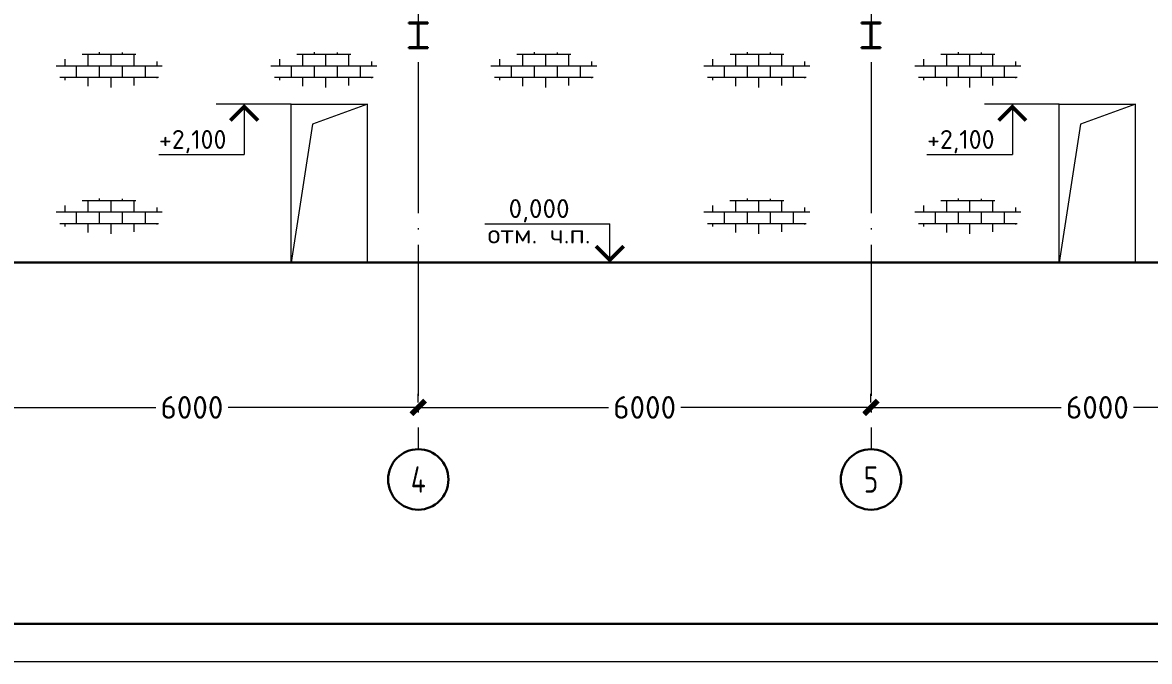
# Model space of a CAD drawing. Extents: x -965262 to 1142518, y -357520 to 71675.
# Drawn here: x -314823 to -299888, y -240088 to -231626 of the extents above; entities that cross this region are included whole.
import ezdxf

# ---------------------------------------------------------------- set-up
doc = ezdxf.new("R2010")
doc.units = 0
doc.header["$LTSCALE"] = 10
doc.linetypes.add('DOTE', pattern=[2.42, 2, -0.2, 0.02, -0.2])
doc.layers.get('0').update_dxf_attribs({"linetype": 'CONTINUOUS', "lineweight": 30})
doc.layers.get('Defpoints').update_dxf_attribs({"linetype": 'CONTINUOUS'})
doc.layers.add('DOTE', color=7, linetype='DOTE', lineweight=9)
doc.styles.add('GOST 2.304', font='isocpeur.ttf', dxfattribs={"width": 0.75, "height": 250})
doc.styles.get("Standard").update_dxf_attribs({"font": 'isocpeur.ttf', "height": 300})
doc.dimstyles.get("Standard").update_dxf_attribs({"dimscale": 100, "dimtxt": 300, "dimasz": 1.8, "dimexe": 1.8, "dimexo": 0.625, "dimgap": 0.9, "dimtad": 0, "dimdec": 0, "dimzin": 0, "dimdsep": 46, "dimtxsty": 'Standard', "dimblk": 'ARCHTICK', "dimcen": 0.9, "dimclrd": 256, "dimclre": 256, "dimclrt": 256, "dimadec": 0, "dimazin": 0, "dimtfac": 1, "dimtdec": 0, "dimtofl": 0, "dimtmove": 0, "dimatfit": 3, "dimfxl": 1, "dimtolj": 1, "dimtzin": 0, "dimlwd": 15, "dimlwe": 15, "dimarcsym": 0})

# ---------------------------------------------------------------- blocks, each defined once
blk = doc.blocks.new('_ArchTick')
at = {"color": 0, "linetype": 'ByBlock', "lineweight": 0, "const_width": 0.4}
blk.add_lwpolyline([(-0.5, -0.5), (0.5, 0.5)], dxfattribs=at)
blk = doc.blocks.new('*D137')
at = {"lineweight": 15, "transparency": 16777216}
for p, q in [((-303579, -236660), (-303579, -236543)), ((-297579, -236660), (-297579, -236543)), ((-303579, -236723), (-301059, -236723)), ((-297579, -236723), (-300099, -236723))]:
    blk.add_line(p, q, dxfattribs=at)
at = {"layer": 'Defpoints', "color": 0, "lineweight": 15, "transparency": 16777216}
for p in [(-303579, -236723), (-303579, -236723), (-297579, -236723)]:
    blk.add_point(p, dxfattribs=at)
at = {"lineweight": 15, "transparency": 16777216, "xscale": 180, "yscale": 180, "zscale": 180, "rotation": 180}
blk.add_blockref('_ArchTick', (-303579, -236723), dxfattribs=at)
at = {"lineweight": 15, "transparency": 16777216, "xscale": 180, "yscale": 180, "zscale": 180}
blk.add_blockref('_ArchTick', (-297579, -236723), dxfattribs=at)
at = {"lineweight": 15, "transparency": 16777216, "insert": (-300579, -236723), "char_height": 300, "attachment_point": 5}
blk.add_mtext('\\A1;6000', dxfattribs=at)
blk = doc.blocks.new('*D138')
at = {"lineweight": 15, "transparency": 16777216}
for p, q in [((-309579, -236660), (-309579, -236543)), ((-303579, -236660), (-303579, -236543)), ((-309579, -236723), (-307059, -236723)), ((-303579, -236723), (-306099, -236723))]:
    blk.add_line(p, q, dxfattribs=at)
at = {"layer": 'Defpoints', "color": 0, "lineweight": 15, "transparency": 16777216}
for p in [(-309579, -236723), (-309579, -236723), (-303579, -236723)]:
    blk.add_point(p, dxfattribs=at)
at = {"lineweight": 15, "transparency": 16777216, "xscale": 180, "yscale": 180, "zscale": 180, "rotation": 180}
blk.add_blockref('_ArchTick', (-309579, -236723), dxfattribs=at)
at = {"lineweight": 15, "transparency": 16777216, "xscale": 180, "yscale": 180, "zscale": 180}
blk.add_blockref('_ArchTick', (-303579, -236723), dxfattribs=at)
at = {"lineweight": 15, "transparency": 16777216, "insert": (-306579, -236723), "char_height": 300, "attachment_point": 5}
blk.add_mtext('\\A1;6000', dxfattribs=at)
blk = doc.blocks.new('*D139')
at = {"lineweight": 15, "transparency": 16777216}
for p, q in [((-315579, -236660), (-315579, -236543)), ((-309579, -236660), (-309579, -236543)), ((-315579, -236723), (-313059, -236723)), ((-309579, -236723), (-312099, -236723))]:
    blk.add_line(p, q, dxfattribs=at)
at = {"layer": 'Defpoints', "color": 0, "lineweight": 15, "transparency": 16777216}
for p in [(-315579, -236723), (-315579, -236723), (-309579, -236723)]:
    blk.add_point(p, dxfattribs=at)
at = {"lineweight": 15, "transparency": 16777216, "xscale": 180, "yscale": 180, "zscale": 180, "rotation": 180}
blk.add_blockref('_ArchTick', (-315579, -236723), dxfattribs=at)
at = {"lineweight": 15, "transparency": 16777216, "xscale": 180, "yscale": 180, "zscale": 180}
blk.add_blockref('_ArchTick', (-309579, -236723), dxfattribs=at)
at = {"lineweight": 15, "transparency": 16777216, "insert": (-312579, -236723), "char_height": 300, "attachment_point": 5}
blk.add_mtext('\\A1;6000', dxfattribs=at)

msp = doc.modelspace()

# ---------------------------------------------------------------- hatches: boundary and pattern name
at = {"lineweight": 15}
h = msp.add_hatch(dxfattribs=at)
h.set_pattern_fill('AR-B816', color=4, scale=0.75)
h.set_pattern_definition([(0, (-274787.4, -232045.38), (0, 152.4), []), (90, (-274787.4, -232045.38), (-152.4, 152.4), [152.4, -152.4])])
edge = h.paths.add_edge_path()
edge.add_ellipse((-313676.8, -232250.9), major_axis=(720.5, 0), ratio=0.3284225, start_angle=0, end_angle=360)
h = msp.add_hatch(dxfattribs=at)
h.set_pattern_fill('AR-B816', color=4, scale=0.75)
h.set_pattern_definition([(0, (-271941.92, -232045.38), (0, 152.4), []), (90, (-271941.92, -232045.38), (-152.4, 152.4), [152.4, -152.4])])
edge = h.paths.add_edge_path()
edge.add_ellipse((-310831.3, -232250.9), major_axis=(720.5, 0), ratio=0.3284225, start_angle=0, end_angle=360)
h = msp.add_hatch(dxfattribs=at)
h.set_pattern_fill('AR-B816', color=4, scale=0.75)
h.set_pattern_definition([(0, (-269026.14, -232045.38), (0, 152.4), []), (90, (-269026.14, -232045.38), (-152.4, 152.4), [152.4, -152.4])])
edge = h.paths.add_edge_path()
edge.add_ellipse((-307915.5, -232250.9), major_axis=(720.5, 0), ratio=0.3284225, start_angle=0, end_angle=360)
h = msp.add_hatch(dxfattribs=at)
h.set_pattern_fill('AR-B816', color=4, scale=0.75)
h.set_pattern_definition([(0, (-266201.46, -232045.38), (0, 152.4), []), (90, (-266201.46, -232045.38), (-152.4, 152.4), [152.4, -152.4])])
edge = h.paths.add_edge_path()
edge.add_ellipse((-305090.8, -232250.9), major_axis=(720.5, 0), ratio=0.3284225, start_angle=0, end_angle=360)
h = msp.add_hatch(dxfattribs=at)
h.set_pattern_fill('AR-B816', color=4, scale=0.75)
h.set_pattern_definition([(0, (-263406.83, -232045.38), (0, 152.4), []), (90, (-263406.83, -232045.38), (-152.4, 152.4), [152.4, -152.4])])
edge = h.paths.add_edge_path()
edge.add_ellipse((-302296.2, -232250.9), major_axis=(720.5, 0), ratio=0.3284225, start_angle=0, end_angle=360)
h = msp.add_hatch(dxfattribs=at)
h.set_pattern_fill('AR-B816', color=4, scale=0.75)
h.set_pattern_definition([(0, (-274787.4, -233982.3), (0, 152.4), []), (90, (-274787.4, -233982.3), (-152.4, 152.4), [152.4, -152.4])])
edge = h.paths.add_edge_path()
edge.add_ellipse((-313676.8, -234187.8), major_axis=(720.5, 0), ratio=0.3284225, start_angle=0, end_angle=360)
h = msp.add_hatch(dxfattribs=at)
h.set_pattern_fill('AR-B816', color=4, scale=0.75)
h.set_pattern_definition([(0, (-266201.46, -233982.3), (0, 152.4), []), (90, (-266201.46, -233982.3), (-152.4, 152.4), [152.4, -152.4])])
edge = h.paths.add_edge_path()
edge.add_ellipse((-305090.8, -234187.8), major_axis=(720.5, 0), ratio=0.3284225, start_angle=0, end_angle=360)
h = msp.add_hatch(dxfattribs=at)
h.set_pattern_fill('AR-B816', color=4, scale=0.75)
h.set_pattern_definition([(0, (-263406.83, -233982.3), (0, 152.4), []), (90, (-263406.83, -233982.3), (-152.4, 152.4), [152.4, -152.4])])
edge = h.paths.add_edge_path()
edge.add_ellipse((-302296.2, -234187.8), major_axis=(720.5, 0), ratio=0.3284225, start_angle=0, end_angle=360)

# ---------------------------------------------------------------- linework, layer by layer
for p, q in [((-309703.8, -231639.6, -3259.8), (-309703.8, -231625.6, -3259.8)), ((-309703.8, -231625.6, -3259.8), (-309453.8, -231625.6, -3259.8)), ((-309583.3, -231639.6, -3259.8), (-309703.8, -231639.6, -3259.8)), ((-309583.3, -231951.6, -3259.8), (-309583.3, -231639.6, -3259.8)), ((-309453.8, -231639.6, -3259.8), (-309574.3, -231639.6, -3259.8)), ((-309574.3, -231639.6, -3259.8), (-309574.3, -231951.6, -3259.8)), ((-309453.8, -231625.6, -3259.8), (-309453.8, -231639.6, -3259.8)), ((-303703.8, -231639.6, -3259.8), (-303703.8, -231625.6, -3259.8)), ((-303703.8, -231625.6, -3259.8), (-303453.8, -231625.6, -3259.8)), ((-303583.3, -231639.6, -3259.8), (-303703.8, -231639.6, -3259.8)), ((-303583.3, -231951.6, -3259.8), (-303583.3, -231639.6, -3259.8)), ((-303453.8, -231639.6, -3259.8), (-303574.3, -231639.6, -3259.8)), ((-303574.3, -231639.6, -3259.8), (-303574.3, -231951.6, -3259.8)), ((-303453.8, -231625.6, -3259.8), (-303453.8, -231639.6, -3259.8)), ((-309703.8, -231965.6, -3259.8), (-309703.8, -231951.6, -3259.8)), ((-309703.8, -231951.6, -3259.8), (-309583.3, -231951.6, -3259.8)), ((-309703.8, -231965.6, -3259.8), (-309453.8, -231965.6, -3259.8)), ((-309574.3, -231951.6, -3259.8), (-309453.8, -231951.6, -3259.8)), ((-309453.8, -231951.6, -3259.8), (-309453.8, -231965.6, -3259.8)), ((-303703.8, -231965.6, -3259.8), (-303703.8, -231951.6, -3259.8)), ((-303703.8, -231951.6, -3259.8), (-303583.3, -231951.6, -3259.8)), ((-303703.8, -231965.6, -3259.8), (-303453.8, -231965.6, -3259.8)), ((-303574.3, -231951.6, -3259.8), (-303453.8, -231951.6, -3259.8)), ((-303453.8, -231951.6, -3259.8), (-303453.8, -231965.6, -3259.8))]:
    msp.add_line(p, q)
for p, q in [((-311263.8, -232705.6, -3259.8), (-312256.3, -232705.6, -3259.8)), ((-311885.7, -232705.6, -3259.8), (-311885.7, -233374.9, -3259.8)), ((-301083.8, -232705.6, -3259.8), (-302076.3, -232705.6, -3259.8)), ((-301705.7, -232705.6, -3259.8), (-301705.7, -233374.9, -3259.8)), ((-307040.4, -234805.6, -3259.8), (-307040.4, -234292.5, -3259.8))]:
    msp.add_line(p, q, dxfattribs=at)
at = {"color": 4, "lineweight": 15}
for p, q in [((-311263.8, -234805.6, -3259.8), (-311263.8, -232705.6, -3259.8)), ((-310253.8, -232705.6, -3259.8), (-310981.7, -232972.7, -3259.8)), ((-310253.8, -234805.6, -3259.8), (-310253.8, -232705.6, -3259.8)), ((-301083.8, -234805.6, -3259.8), (-301083.8, -232705.6, -3259.8)), ((-300073.8, -232705.6, -3259.8), (-300801.7, -232972.7, -3259.8)), ((-300073.8, -234805.6, -3259.8), (-300073.8, -232705.6, -3259.8)), ((-310981.7, -232972.7, -3259.8), (-311263.8, -234805.6, -3259.8)), ((-300801.7, -232972.7, -3259.8), (-301083.8, -234805.6, -3259.8))]:
    msp.add_line(p, q, dxfattribs=at)
at = {"color": 4, "lineweight": 15, "extrusion": (1.83697e-16, 0, -1)}
for p, q in [((-311263.8, -232705.6, -3259.8), (-310253.8, -232705.6, -3259.8)), ((-301083.8, -232705.6, -3259.8), (-300073.8, -232705.6, -3259.8))]:
    msp.add_line(p, q, dxfattribs=at)
at = {"lineweight": 15, "ltscale": 0.3}
for p, q in [((-313018.1, -233374.9, -3259.8), (-311885.7, -233374.9, -3259.8)), ((-302838.1, -233374.9, -3259.8), (-301705.7, -233374.9, -3259.8)), ((-308695.3, -234292.5, -3259.8), (-307040.4, -234292.5, -3259.8))]:
    msp.add_line(p, q, dxfattribs=at)
at = {"extrusion": (1.83697e-16, 0, -1)}
msp.add_line((-327598.8, -234805.6, -3259.8), (-285243.8, -234805.6, -4711.1), dxfattribs=at)
at = {"lineweight": 15, "elevation": -3259.8}
msp.add_lwpolyline([(-226932.4, -240087.8), (-226932.4, -155987.8), (-345832.4, -155987.8), (-345832.4, -240087.8)], close=True, dxfattribs=at)
at = {"elevation": -3259.8}
msp.add_lwpolyline([(-227432.4, -239587.8), (-227432.4, -156487.8), (-343832.4, -156487.8), (-343832.4, -239587.8)], close=True, dxfattribs=at)
at = {"lineweight": 15, "const_width": 50, "elevation": -3259.8}
for points in [[(-312068, -232923.3), (-311885.7, -232741), (-311703.4, -232923.3)], [(-301888, -232923.3), (-301705.7, -232741), (-301523.4, -232923.3)], [(-307222.7, -234587.9), (-307040.4, -234770.3), (-306858, -234587.9)]]:
    msp.add_lwpolyline(points, dxfattribs=at)
at = {"layer": 'DOTE', "ltscale": 100, "extrusion": (0, -1, 0)}
for p, q in [((-309578.8, -227308.6, -4711.1), (-309578.8, -237277.6, -4711.1)), ((-303578.8, -227308.6, -4711.1), (-303578.8, -237277.6, -4711.1))]:
    msp.add_line(p, q, dxfattribs=at)
at = {"layer": 'DOTE', "linetype": 'Continuous', "lineweight": 30}
for centre in [(-309578.8, -237677.6, -4711.1), (-303578.8, -237677.6, -4711.1)]:
    msp.add_circle(centre, 400, dxfattribs=at)

# ---------------------------------------------------------------- texts
at = {"style": 'GOST 2.304'}
for p in [(-313015.3, -233299.1, -3259.8), (-302835.3, -233299.1, -3259.8)]:
    msp.add_text('+2,100', height=250, dxfattribs=at).set_placement(p)
at = {"char_height": 250, "attachment_point": 5, "style": 'GOST 2.304'}
for s, insert, width in [('{\\W1.05;0,000}', (-307977.5, -234118.6, -3259.8), 1000), ('{\\W1.05;отм. ч.п.}', (-307977.5, -234426.5, -3259.8), 1762.533)]:
    msp.add_mtext(s, dxfattribs=dict(at, insert=insert, width=width))
at = {"layer": 'DOTE', "linetype": 'Continuous', "lineweight": 30, "ltscale": 100, "char_height": 350, "width": 800, "attachment_point": 5, "style": 'GOST 2.304'}
for s, insert in [('4', (-309578.8, -237677.6, -4711.1)), ('5', (-303578.8, -237677.6, -4711.1))]:
    msp.add_mtext(s, dxfattribs=dict(at, insert=insert))

# ---------------------------------------------------------------- dimensions: what is measured, and where the dimension line sits
at = {"lineweight": 15}
for base, p1, p2, picture, middle in [((-315578.8, -236723, -3259.8), (-309578.8, -236723, -3259.8), (-315578.8, -236723, -3259.8), '*D139', (-312578.8, -236723, -3259.8)), ((-309578.8, -236723, -3259.8), (-303578.8, -236723, -3259.8), (-309578.8, -236723, -3259.8), '*D138', (-306578.8, -236723, -3259.8)), ((-303578.8, -236723, -3259.8), (-297578.8, -236723, -3259.8), (-303578.8, -236723, -3259.8), '*D137', (-300578.8, -236723, -3259.8))]:
    dim = msp.add_linear_dim(base=base, p1=p1, p2=p2, dimstyle='Standard', dxfattribs=at)
    dim.commit()
    dim.dimension.update_dxf_attribs({"geometry": picture, "text_midpoint": middle})

doc.saveas('drawing.dxf')
